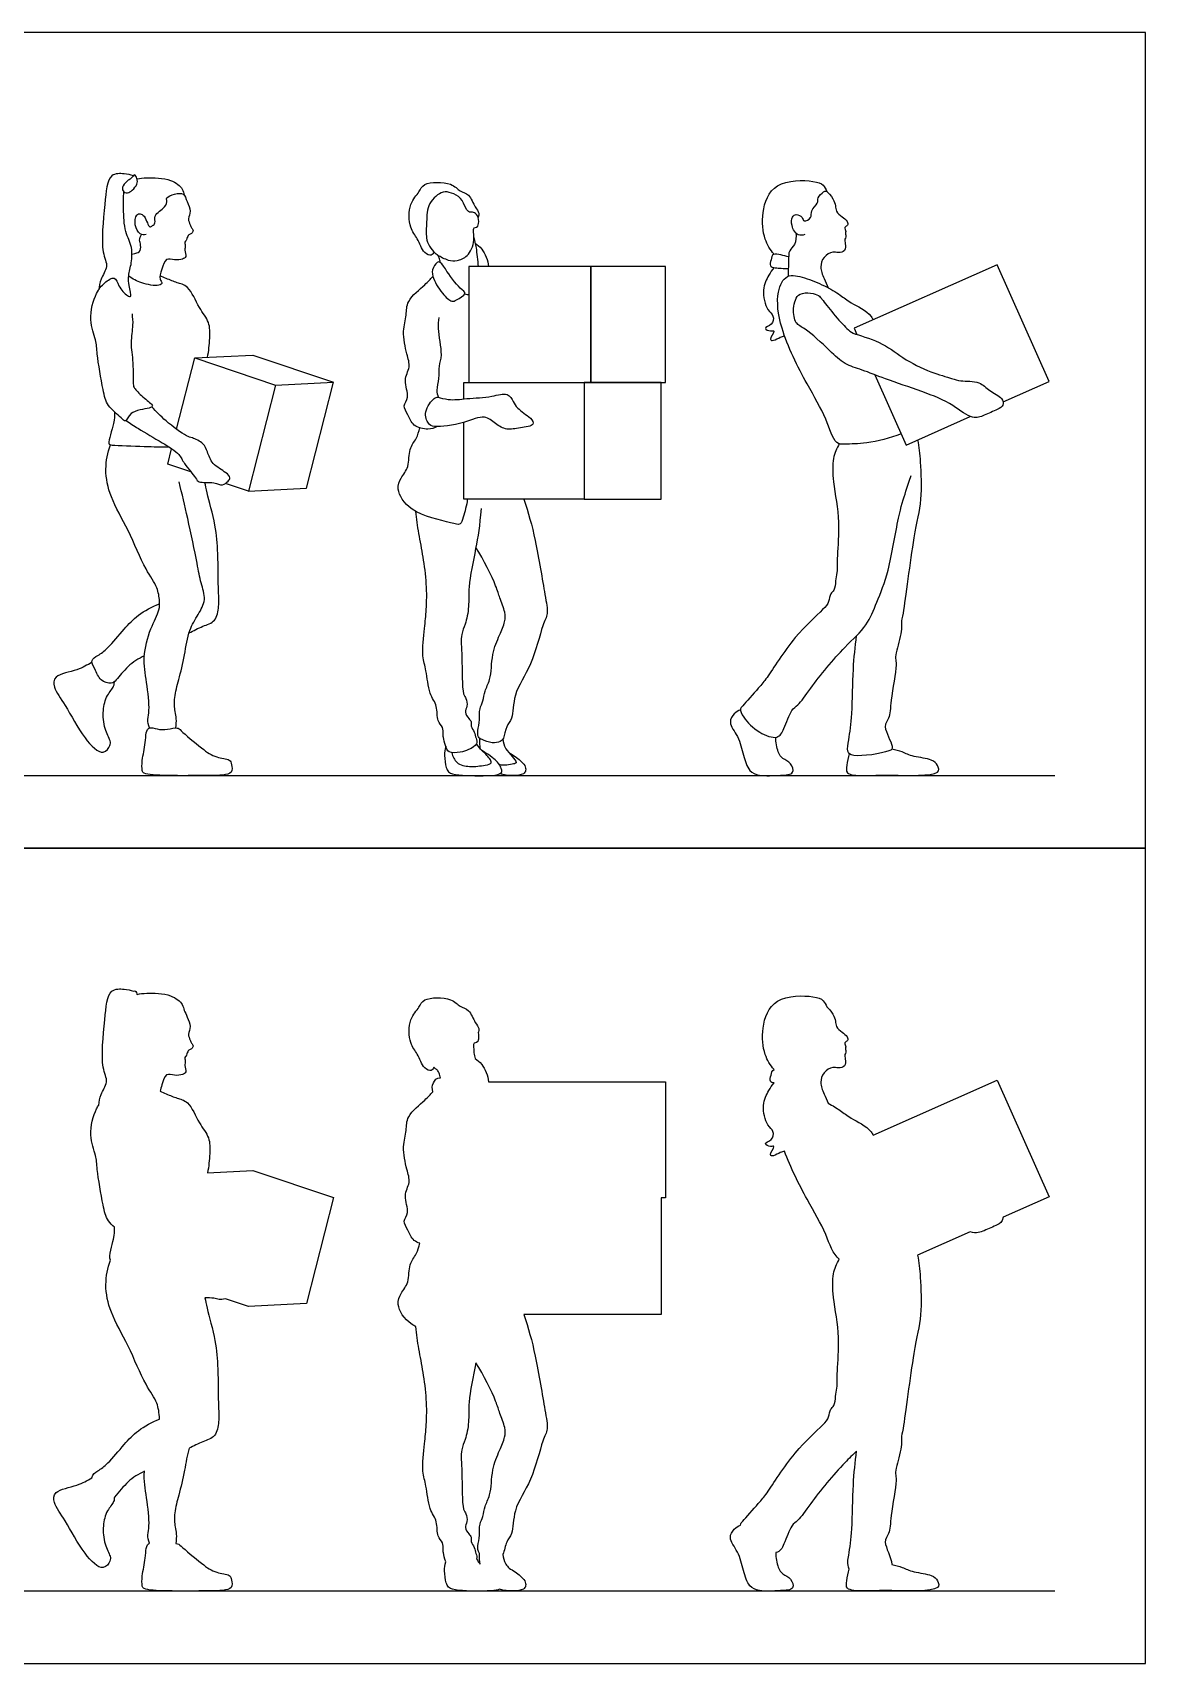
# Model space of a CAD drawing. Header units: millimetres. Extents: x 10.5 to 30.4, y -4.5 to 5.4.
# Drawn here: x 13.499 to 16.617, y 0.799 to 5.371 of the extents above; entities that cross this region are included whole.
import ezdxf

# ---------------------------------------------------------------- set-up
doc = ezdxf.new("R2010")
doc.units = ezdxf.units.MM
for name, color, linetype, true_color in [('AG-DIAGRAM', 7, 'Continuous', 0xfecc66), ('AG-OUTLINE', 7, 'Continuous', 0x8000ff), ('AG-PEOPLE', 7, 'Continuous', 0x66ccff), ('X-VPRT', 6, 'Continuous', 0xff00ff)]:
    doc.layers.add(name, color=color, linetype=linetype, true_color=true_color)

msp = doc.modelspace()

# ---------------------------------------------------------------- linework, layer by layer
at = {"layer": 'AG-DIAGRAM'}
for p, q in [((10.7748, 3.2884), (16.3628, 3.2884)), ((10.7748, 1.0024), (16.3628, 1.0024))]:
    msp.add_line(p, q, dxfattribs=at)
at = {"layer": 'AG-OUTLINE'}
for points in [[(14.7769, 2.4292), (15.0636, 2.4292)], [(15.0636, 2.4292), (15.2721, 2.4292), (15.2721, 2.1042), (15.2601, 2.1042)], [(15.8545, 2.2802), (16.202, 2.4346), (16.3474, 2.1073), (16.2184, 2.0499)], [(13.989, 2.1748), (14.1163, 2.1812)], [(14.1163, 2.1812), (14.3427, 2.1053)], [(14.3427, 2.1053), (14.267, 1.808)], [(15.2601, 2.1042), (15.2601, 1.7774), (15.0447, 1.7774)], [(16.126, 2.0089), (15.9788, 1.9435)], [(14.1042, 1.7999), (14.0399, 1.8214)], [(14.267, 1.808), (14.1042, 1.7999)], [(15.0447, 1.7774), (14.8758, 1.7774)]]:
    msp.add_lwpolyline(points, dxfattribs=at)
for points, knots in [([(13.6844, 2.3644), (13.6857, 2.3745), (13.6876, 2.3948), (13.7144, 2.4305), (13.6879, 2.4726), (13.7015, 2.6), (13.7092, 2.6925), (13.7566, 2.6897), (13.7735, 2.6871), (13.7818, 2.6841)], [-2.857498, -2.857498, -2.857498, -2.857498, -2.541124, -2.187872, -1.812825, -1.152599, -0.632851, -0.295319, 0, 0, 0, 0]), ([(13.7818, 2.6841), (13.7878, 2.6862), (13.7903, 2.6807), (13.7917, 2.6754), (13.7919, 2.6749)], [1.0000302, 1.0000302, 1.0000302, 1.0000302, 1.2664129, 1.2974768, 1.2974768, 1.2974768, 1.2974768]), ([(13.7919, 2.6749), (13.801, 2.6766), (13.8189, 2.6796), (13.8874, 2.6775), (13.9205, 2.6486), (13.9227, 2.6356), (13.9235, 2.6299)], [0, 0, 0, 0, 0.301722, 0.770358, 1.135369, 1.373079, 1.373079, 1.373079, 1.373079]), ([(14.6233, 2.471), (14.6219, 2.4673), (14.6173, 2.4576), (14.5925, 2.4669), (14.5791, 2.5101), (14.553, 2.5362), (14.552, 2.6068), (14.5837, 2.637), (14.5922, 2.6671), (14.6743, 2.6674), (14.6947, 2.6389), (14.7242, 2.6336), (14.7372, 2.5957), (14.7517, 2.5808), (14.7488, 2.5711), (14.7474, 2.5673)], [0, 0, 0, 0, 0.195105, 0.447828, 0.823282, 1.172568, 1.629675, 1.997234, 2.288941, 2.770865, 3.100996, 3.391071, 3.741503, 3.994665, 4.194039, 4.194039, 4.194039, 4.194039]), ([(15.5764, 2.4639), (15.566, 2.4766), (15.5469, 2.5059), (15.5395, 2.5813), (15.5723, 2.6727), (15.6847, 2.6719), (15.7147, 2.6603), (15.7222, 2.6462), (15.7243, 2.6399)], [0, 0, 0, 0, 0.401951, 0.895143, 1.424033, 1.996578, 2.313714, 2.570881, 2.570881, 2.570881, 2.570881]), ([(13.9235, 2.6299), (13.9273, 2.6256), (13.9318, 2.6091), (13.9454, 2.5851), (13.9328, 2.5639), (13.9407, 2.5469), (13.9438, 2.5379), (13.9508, 2.5305), (13.9453, 2.5205), (13.9361, 2.52), (13.9315, 2.5078), (13.9299, 2.5019), (13.9245, 2.4985), (13.9283, 2.4876), (13.924, 2.4754), (13.9318, 2.4565), (13.9185, 2.449), (13.8974, 2.4462), (13.8707, 2.4555), (13.8634, 2.4259), (13.8572, 2.4088), (13.8562, 2.4034)], [3.647692, 3.647692, 3.647692, 3.647692, 3.879557, 4.183799, 4.451338, 4.688046, 4.866857, 5.037091, 5.208868, 5.374283, 5.571767, 5.714684, 5.842114, 6.021223, 6.231166, 6.470409, 6.666387, 6.935812, 7.206038, 7.521649, 7.703468, 7.703468, 7.703468, 7.703468]), ([(15.7243, 2.6399), (15.7295, 2.6365), (15.7433, 2.6183), (15.7494, 2.6005), (15.7489, 2.5832), (15.767, 2.569), (15.782, 2.5579), (15.7857, 2.5437), (15.7711, 2.5409), (15.7791, 2.5275), (15.7749, 2.5231), (15.7799, 2.5121), (15.773, 2.5062), (15.7769, 2.4932), (15.7779, 2.4719), (15.7559, 2.4674), (15.7408, 2.4722), (15.7131, 2.4577), (15.7055, 2.4287), (15.7102, 2.4121), (15.7167, 2.3952), (15.7241, 2.3782), (15.7282, 2.3697)], [2.970141, 2.970141, 2.970141, 2.970141, 3.251104, 3.512384, 3.73671, 4.004181, 4.257657, 4.444956, 4.624058, 4.817172, 4.948836, 5.13124, 5.286194, 5.491791, 5.738328, 5.981982, 6.210995, 6.514456, 6.818314, 7.051795, 7.293946, 7.598261, 7.598261, 7.598261, 7.598261]), ([(14.7474, 2.5673), (14.749, 2.5617), (14.7495, 2.5491), (14.7468, 2.5407), (14.7363, 2.5378)], [5.1886321, 5.1886321, 5.1886321, 5.1886321, 5.4802107, 5.7471495, 5.7471495, 5.7471495, 5.7471495]), ([(14.6339, 2.4621), (14.6306, 2.4641), (14.6281, 2.466), (14.6243, 2.4699), (14.6233, 2.471)], [1.6687827, 1.6687827, 1.6687827, 1.6687827, 1.8401592, 1.8953121, 1.8953121, 1.8953121, 1.8953121]), ([(14.7391, 2.4949), (14.7461, 2.4903), (14.7603, 2.4804), (14.7753, 2.4467), (14.7769, 2.4292)], [0, 0, 0, 0, 0.2855216, 0.6989411, 0.6989411, 0.6989411, 0.6989411]), ([(14.6206, 2.4019), (14.6179, 2.4113), (14.6191, 2.4253), (14.6314, 2.4418), (14.6417, 2.4407)], [1.2715639, 1.2715639, 1.2715639, 1.2715639, 1.5961112, 1.9005814, 1.9005814, 1.9005814, 1.9005814]), ([(14.6417, 2.4407), (14.6409, 2.4451), (14.6383, 2.4539), (14.6354, 2.4594), (14.6339, 2.4621)], [0, 0, 0, 0, 0.2104044, 0.3840961, 0.3840961, 0.3840961, 0.3840961]), ([(15.6059, 2.2354), (15.6019, 2.2341), (15.5938, 2.232), (15.5767, 2.2211), (15.5597, 2.2229), (15.5829, 2.2528), (15.5661, 2.2462), (15.543, 2.2573), (15.5738, 2.2647), (15.5769, 2.293), (15.5553, 2.3072), (15.5403, 2.3646), (15.5609, 2.4049), (15.5708, 2.4198), (15.5764, 2.4265)], [-3.238565, -3.238565, -3.238565, -3.238565, -3.035131, -2.772371, -2.600978, -2.317664, -2.1396, -1.908997, -1.652129, -1.378146, -1.099113, -0.672409, -0.291822, 0, 0, 0, 0]), ([(15.5764, 2.4265), (15.572, 2.4272), (15.5624, 2.4303), (15.5685, 2.4484), (15.5708, 2.461), (15.5764, 2.4639)], [-1.1758163, -1.1758163, -1.1758163, -1.1758163, -0.9949941, -0.749503, -0.5074949, -0.5074949, -0.5074949, -0.5074949]), ([(13.8562, 2.4034), (13.867, 2.3985), (13.8893, 2.3896), (13.9043, 2.3836), (13.9397, 2.3751), (13.9639, 2.3124), (13.9969, 2.275), (13.996, 2.2276), (13.9931, 2.1923), (13.989, 2.1748)], [-2.561442, -2.561442, -2.561442, -2.561442, -2.219912, -1.986749, -1.665748, -1.204224, -0.801703, -0.420366, 0, 0, 0, 0]), ([(14.5839, 1.977), (14.5782, 1.979), (14.5614, 1.9874), (14.5523, 2.0135), (14.5343, 2.0395), (14.5578, 2.0628), (14.5355, 2.1109), (14.5597, 2.1476), (14.5465, 2.1847), (14.5341, 2.2481), (14.5481, 2.2927), (14.5449, 2.335), (14.6, 2.3782), (14.613, 2.3941), (14.6206, 2.4019)], [0.503001, 0.503001, 0.503001, 0.503001, 0.658648, 0.990455, 1.287143, 1.576483, 1.967807, 2.323989, 2.672729, 3.128641, 3.515722, 3.872525, 4.331326, 4.656401, 4.656401, 4.656401, 4.656401]), ([(13.7286, 2.022), (13.7225, 2.0278), (13.7046, 2.0463), (13.6966, 2.0836), (13.6782, 2.1846), (13.6789, 2.223), (13.6536, 2.2799), (13.6709, 2.3413), (13.6824, 2.3614), (13.6844, 2.3644)], [3.794993, 3.794993, 3.794993, 3.794993, 3.98844, 4.383182, 4.956476, 5.318673, 5.756826, 6.25484, 6.355184, 6.355184, 6.355184, 6.355184]), ([(15.7282, 2.3697), (15.7407, 2.363), (15.7653, 2.348), (15.7896, 2.327), (15.8379, 2.3054), (15.8528, 2.2832), (15.8545, 2.2802)], [5.052149, 5.052149, 5.052149, 5.052149, 5.372597, 5.725019, 6.166249, 6.2354, 6.2354, 6.2354, 6.2354]), ([(15.7594, 1.9323), (15.741, 1.9462), (15.7221, 2.0112), (15.6702, 2.0941), (15.6221, 2.1901), (15.6059, 2.2354)], [1.196878, 1.196878, 1.196878, 1.196878, 1.710947, 2.353084, 3.036949, 3.036949, 3.036949, 3.036949]), ([(13.7177, 1.9295), (13.7113, 1.9429), (13.7304, 1.9922), (13.7285, 2.011), (13.7286, 2.022)], [-0.8891821, -0.8891821, -0.8891821, -0.8891821, -0.3849364, 0, 0, 0, 0]), ([(16.2184, 2.0499), (16.2157, 2.0359), (16.2007, 2.0279), (16.1655, 2.0118), (16.1442, 2.004), (16.126, 2.0089)], [-6.382449, -6.382449, -6.382449, -6.382449, -6.07296, -5.640606, -5.244904, -5.244904, -5.244904, -5.244904]), ([(14.5725, 1.7433), (14.5691, 1.7452), (14.5406, 1.7625), (14.5169, 1.8034), (14.53, 1.8374), (14.556, 1.8673), (14.5516, 1.9185), (14.5762, 1.9459), (14.5814, 1.9669), (14.5839, 1.977)], [1.516051, 1.516051, 1.516051, 1.516051, 1.576529, 2.048473, 2.369496, 2.72053, 3.115363, 3.452526, 3.771258, 3.771258, 3.771258, 3.771258]), ([(13.8552, 1.4839), (13.8538, 1.5029), (13.85, 1.5325), (13.8123, 1.582), (13.7692, 1.6914), (13.7158, 1.7796), (13.6997, 1.8603), (13.7096, 1.9077), (13.7177, 1.9295)], [2.707743, 2.707743, 2.707743, 2.707743, 3.067258, 3.529154, 4.17266, 4.78, 5.304389, 5.797864, 5.797864, 5.797864, 5.797864]), ([(15.4825, 1.187), (15.4828, 1.1925), (15.49, 1.1978), (15.5353, 1.2515), (15.5593, 1.2769), (15.6278, 1.3908), (15.7109, 1.4638), (15.7313, 1.4878), (15.733, 1.5131), (15.7467, 1.5204), (15.7486, 1.5494), (15.754, 1.5719), (15.7525, 1.6226), (15.7626, 1.7138), (15.7415, 1.8227), (15.7388, 1.8907), (15.7521, 1.9196), (15.7594, 1.9323)], [-6.142764, -6.142764, -6.142764, -6.142764, -5.953633, -5.486695, -5.117651, -4.39994, -3.785327, -3.477494, -3.208398, -2.997186, -2.701088, -2.420625, -2.023149, -1.464107, -0.850407, -0.381937, 0, 0, 0, 0]), ([(15.9788, 1.9435), (15.9821, 1.9229), (15.9873, 1.882), (15.9911, 1.7688), (15.9659, 1.6782), (15.9406, 1.4609), (15.932, 1.4328), (15.9358, 1.4124), (15.9205, 1.3542), (15.9153, 1.3305), (15.9226, 1.3108), (15.9011, 1.2125), (15.9029, 1.1634), (15.8782, 1.1409), (15.9048, 1.0977), (15.9063, 1.0766)], [0, 0, 0, 0, 0.46237, 1.059918, 1.67275, 2.525015, 2.826508, 3.080447, 3.534695, 3.817365, 4.071846, 4.655974, 5.078025, 5.378826, 5.821999, 5.821999, 5.821999, 5.821999]), ([(13.9817, 1.8243), (13.9839, 1.8145), (13.9878, 1.7947), (14.0138, 1.6995), (14.019, 1.6287), (14.0194, 1.5186), (14.0223, 1.4796), (14.0142, 1.4323), (13.9746, 1.4223), (13.9506, 1.4082), (13.9376, 1.4023)], [-3.426992, -3.426992, -3.426992, -3.426992, -3.112382, -2.559729, -2.04597, -1.457399, -1.086418, -0.721538, -0.374327, 0, 0, 0, 0]), ([(14.0399, 1.8214), (14.0244, 1.8166), (14.0125, 1.8242), (13.99, 1.8241), (13.9817, 1.8243)], [-3.0241596, -3.0241596, -3.0241596, -3.0241596, -2.6671376, -2.4062157, -2.4062157, -2.4062157, -2.4062157]), ([(14.6566, 1.0844), (14.6536, 1.0945), (14.6495, 1.1089), (14.6491, 1.1185), (14.6501, 1.1391), (14.6302, 1.1552), (14.6353, 1.1991), (14.608, 1.2312), (14.6034, 1.2985), (14.5887, 1.3366), (14.5972, 1.4168), (14.6034, 1.4673), (14.604, 1.5408), (14.5943, 1.6147), (14.5809, 1.6803), (14.5751, 1.7224), (14.5725, 1.7433)], [6.544539, 6.544539, 6.544539, 6.544539, 6.820769, 7.001107, 7.245116, 7.520146, 7.879629, 8.248518, 8.705446, 9.081419, 9.582325, 10.001792, 10.48585, 10.984851, 11.452983, 11.90808, 11.90808, 11.90808, 11.90808]), ([(14.8758, 1.7774), (14.8879, 1.739), (14.9098, 1.666), (14.9328, 1.514), (14.9452, 1.4564), (14.9254, 1.4217), (14.9005, 1.3094), (14.8438, 1.2351), (14.847, 1.162), (14.8247, 1.1425), (14.8215, 1.1152), (14.817, 1.1048)], [0, 0, 0, 0, 0.6318, 1.343427, 1.765399, 2.112061, 2.722147, 3.290245, 3.752556, 4.055219, 4.387679, 4.387679, 4.387679, 4.387679]), ([(14.7411, 1.6419), (14.7336, 1.6028), (14.7187, 1.5326), (14.723, 1.4784), (14.713, 1.4263), (14.6971, 1.3973), (14.7039, 1.3365), (14.7013, 1.2307), (14.7146, 1.2205), (14.7187, 1.1958), (14.7077, 1.1805), (14.7211, 1.162), (14.7298, 1.1537), (14.726, 1.1399), (14.7382, 1.1244), (14.7406, 1.1076), (14.7449, 1.0971), (14.7433, 1.0925)], [0.541984, 0.541984, 0.541984, 0.541984, 1.138119, 1.565794, 1.969316, 2.285101, 2.74361, 3.322242, 3.543325, 3.811276, 4.047836, 4.305308, 4.498378, 4.697633, 4.945003, 5.186168, 5.398176, 5.398176, 5.398176, 5.398176]), ([(14.7509, 1.1076), (14.7461, 1.115), (14.7464, 1.1298), (14.7526, 1.1583), (14.75, 1.1897), (14.7626, 1.2108), (14.7646, 1.2414), (14.7848, 1.2712), (14.7843, 1.3434), (14.807, 1.3945), (14.8232, 1.4332), (14.8245, 1.4604), (14.807, 1.5024), (14.7982, 1.5351), (14.7631, 1.6081), (14.7411, 1.6419)], [5.269575, 5.269575, 5.269575, 5.269575, 5.512399, 5.831668, 6.152429, 6.43373, 6.743366, 7.085068, 7.570471, 8.011365, 8.376627, 8.675767, 9.050837, 9.39914, 10.035981, 10.035981, 10.035981, 10.035981]), ([(13.6656, 1.3198), (13.6674, 1.3306), (13.6847, 1.3396), (13.7117, 1.3601), (13.7564, 1.4142), (13.793, 1.4536), (13.834, 1.4762), (13.8552, 1.4839)], [1.929771, 1.929771, 1.929771, 1.929771, 2.206109, 2.559524, 3.052449, 3.496006, 3.984148, 3.984148, 3.984148, 3.984148]), ([(13.9376, 1.4023), (13.932, 1.3837), (13.9252, 1.3375), (13.9097, 1.2721), (13.8954, 1.2234), (13.8972, 1.1822), (13.9031, 1.1623), (13.9018, 1.1443), (13.9003, 1.1358)], [-2.230747, -2.230747, -2.230747, -2.230747, -1.80382, -1.321022, -0.910096, -0.552415, -0.291815, 0, 0, 0, 0]), ([(15.8077, 1.3942), (15.7977, 1.3843), (15.7564, 1.3453), (15.6818, 1.2544), (15.6464, 1.1994), (15.6232, 1.1874), (15.6057, 1.1336), (15.5937, 1.1128), (15.5819, 1.1097)], [-9.725405, -9.725405, -9.725405, -9.725405, -9.453406, -8.704803, -8.249743, -7.970852, -7.541481, -7.21929, -7.21929, -7.21929, -7.21929]), ([(15.7874, 1.0636), (15.7811, 1.0789), (15.7872, 1.1066), (15.7964, 1.1784), (15.7967, 1.3012), (15.8039, 1.3628), (15.8077, 1.3942)], [6.619409, 6.619409, 6.619409, 6.619409, 6.962786, 7.485101, 8.160327, 8.752478, 8.752478, 8.752478, 8.752478]), ([(13.8125, 1.3379), (13.7961, 1.3299), (13.766, 1.3118), (13.742, 1.2803), (13.7283, 1.2655)], [0, 0, 0, 0, 0.4716354, 0.9207147, 0.9207147, 0.9207147, 0.9207147]), ([(13.827, 1.1363), (13.8242, 1.1438), (13.8199, 1.1611), (13.8289, 1.1862), (13.8185, 1.2667), (13.8109, 1.311), (13.8125, 1.3379)], [0, 0, 0, 0, 0.284431, 0.577995, 1.09075, 1.582682, 1.582682, 1.582682, 1.582682]), ([(13.7283, 1.2655), (13.7281, 1.2613), (13.7286, 1.2515), (13.7052, 1.2266), (13.6953, 1.1845), (13.6986, 1.135), (13.7178, 1.1005), (13.718, 1.0863), (13.695, 1.0539), (13.6379, 1.1102), (13.5942, 1.1973), (13.5571, 1.2463), (13.5583, 1.2857), (13.6275, 1.2961), (13.6519, 1.3122), (13.6656, 1.3198)], [-4.80298, -4.80298, -4.80298, -4.80298, -4.598744, -4.277329, -3.899514, -3.491726, -3.14307, -2.93231, -2.638678, -2.178628, -1.587904, -1.145405, -0.842851, -0.392779, 0, 0, 0, 0]), ([(15.5819, 1.1097), (15.5804, 1.096), (15.5865, 1.0682), (15.5996, 1.0486), (15.6252, 1.039), (15.6356, 1.0047), (15.5913, 1.0033), (15.5359, 0.9998), (15.505, 1.0137), (15.4892, 1.0608), (15.4788, 1.1113), (15.446, 1.1503), (15.4645, 1.1765), (15.476, 1.1844), (15.4825, 1.187)], [-4.056709, -4.056709, -4.056709, -4.056709, -3.687621, -3.415779, -3.121774, -2.841057, -2.50215, -2.063986, -1.750301, -1.360667, -0.937062, -0.552691, -0.26199, 0, 0, 0, 0]), ([(13.9003, 1.1358), (13.9087, 1.135), (13.9153, 1.1266), (13.9747, 1.0776), (14.01, 1.0517), (14.0526, 1.05), (14.0567, 1.0332), (14.063, 1.0028), (13.9857, 1.0025), (13.8836, 1.0013), (13.8115, 1.0048), (13.8053, 1.0165), (13.8054, 1.0484), (13.8179, 1.0968), (13.8164, 1.1337), (13.827, 1.1363)], [-4.927672, -4.927672, -4.927672, -4.927672, -4.715273, -4.21345, -3.807168, -3.459835, -3.237695, -2.974005, -2.515861, -1.886857, -1.422106, -1.247101, -0.932591, -0.49655, 0, 0, 0, 0]), ([(14.7532, 1.0774), (14.7523, 1.0826), (14.751, 1.0931), (14.7508, 1.1028), (14.7509, 1.1076)], [-0.4438608, -0.4438608, -0.4438608, -0.4438608, -0.2175511, 0, 0, 0, 0]), ([(14.817, 1.1048), (14.8186, 1.0954), (14.8187, 1.085), (14.8307, 1.0699), (14.834, 1.066)], [0, 0, 0, 0, 0.3052555, 0.4112857, 0.4112857, 0.4112857, 0.4112857]), ([(14.8077, 1.0071), (14.8026, 1.0048), (14.7745, 1.0008), (14.6947, 1.0019), (14.6652, 1.0087), (14.6562, 1.0282), (14.6518, 1.0582), (14.6547, 1.0752), (14.6566, 1.0844)], [-1.965785, -1.965785, -1.965785, -1.965785, -1.730627, -1.174001, -0.843217, -0.65924, -0.302022, 0, 0, 0, 0]), ([(14.834, 1.066), (14.8454, 1.0605), (14.8651, 1.0454), (14.8792, 1.0319), (14.8821, 1.0164), (14.8749, 1.0047), (14.8425, 1.0011), (14.8195, 1.0037), (14.8077, 1.0071)], [0, 0, 0, 0, 0.350726, 0.600922, 0.81287, 1.0035, 1.317587, 1.663487, 1.663487, 1.663487, 1.663487]), ([(15.9063, 1.0766), (15.9167, 1.074), (15.9398, 1.0682), (15.9617, 1.0548), (16.0204, 1.0489), (16.0351, 1.0318), (16.047, 0.9991), (15.8977, 1.005), (15.8342, 1.0016), (15.7755, 1.0036), (15.7812, 1.0324), (15.7833, 1.0532), (15.7874, 1.0636)], [-3.739718, -3.739718, -3.739718, -3.739718, -3.443463, -3.056483, -2.683406, -2.40533, -2.13778, -1.489342, -0.973902, -0.59281, -0.330193, 0, 0, 0, 0])]:
    msp.add_open_spline(points, degree=3, knots=knots, dxfattribs=at)
for points in [[(14.7363, 2.5378), (14.7332, 2.5348), (14.7353, 2.5232), (14.7355, 2.5109)], [(14.7355, 2.5109), (14.7368, 2.5054), (14.738, 2.5003), (14.7391, 2.4949)], [(14.7433, 1.0925), (14.7459, 1.0866), (14.7493, 1.0818), (14.7532, 1.0774)]]:
    msp.add_open_spline(points, degree=3, dxfattribs=at)
at = {"layer": 'AG-PEOPLE'}
for points in [[(14.7213, 4.3902), (15.0636, 4.3902), (15.0636, 4.7152), (14.7213, 4.7152)], [(15.0636, 4.7152), (15.0636, 4.3902), (15.2721, 4.3902), (15.2721, 4.7152)], [(15.0447, 4.3902), (15.0447, 4.0634), (15.2601, 4.0634), (15.2601, 4.3902)]]:
    msp.add_lwpolyline(points, close=True, dxfattribs=at)
for points in [[(16.2184, 4.3359), (16.3474, 4.3933), (16.202, 4.7206), (15.8008, 4.5423), (15.8084, 4.5251)], [(13.9027, 4.2593), (13.9535, 4.459), (14.1799, 4.3832), (14.1042, 4.0859), (14.0399, 4.1074)], [(13.9535, 4.459), (14.1163, 4.4672)], [(14.1163, 4.4672), (14.3427, 4.3913)], [(14.1799, 4.3832), (14.3427, 4.3913)], [(14.267, 4.094), (14.3427, 4.3913)], [(14.707, 4.3442), (14.707, 4.3902), (15.0447, 4.3902), (15.0447, 4.0634), (14.707, 4.0634), (14.707, 4.2785)], [(15.8586, 4.412), (15.9462, 4.215), (16.126, 4.2949)], [(13.9425, 4.1401), (13.8778, 4.1617), (13.8888, 4.2048)], [(14.1042, 4.0859), (14.267, 4.094)]]:
    msp.add_lwpolyline(points, dxfattribs=at)
for points, knots in [([(13.7818, 4.9701), (13.7735, 4.9731), (13.7566, 4.9757), (13.7092, 4.9785), (13.7015, 4.886), (13.6879, 4.7586), (13.7144, 4.7165), (13.6876, 4.6808), (13.6857, 4.6605), (13.6844, 4.6504)], [0, 0, 0, 0, 0.295319, 0.632851, 1.152599, 1.812825, 2.187872, 2.541124, 2.857498, 2.857498, 2.857498, 2.857498]), ([(13.7648, 4.922), (13.7602, 4.9217), (13.7498, 4.926), (13.7507, 4.9433), (13.7672, 4.958), (13.7767, 4.9621), (13.7855, 4.9771), (13.7928, 4.9614), (13.7939, 4.9452), (13.7791, 4.9297), (13.7698, 4.9224), (13.7648, 4.922)], [0, 0, 0, 0, 0.208974, 0.426656, 0.689332, 0.884025, 1.080901, 1.274859, 1.506977, 1.766712, 1.995678, 1.995678, 1.995678, 1.995678]), ([(13.7919, 4.9609), (13.801, 4.9626), (13.8189, 4.9656), (13.8874, 4.9635), (13.9205, 4.9346), (13.9227, 4.9216), (13.9235, 4.9159)], [0, 0, 0, 0, 0.301722, 0.770358, 1.135369, 1.373079, 1.373079, 1.373079, 1.373079]), ([(14.6233, 4.757), (14.6219, 4.7533), (14.6173, 4.7436), (14.5925, 4.7529), (14.5791, 4.7961), (14.553, 4.8222), (14.552, 4.8928), (14.5837, 4.923), (14.5922, 4.9531), (14.6743, 4.9534), (14.6947, 4.9249), (14.7242, 4.9196), (14.7372, 4.8817), (14.7517, 4.8668), (14.7488, 4.8571), (14.7474, 4.8533)], [0, 0, 0, 0, 0.195105, 0.447828, 0.823282, 1.172568, 1.629675, 1.997234, 2.288941, 2.770865, 3.100996, 3.391071, 3.741503, 3.994665, 4.194039, 4.194039, 4.194039, 4.194039]), ([(15.5764, 4.7499), (15.566, 4.7626), (15.5469, 4.7919), (15.5395, 4.8673), (15.5723, 4.9587), (15.6847, 4.9579), (15.7147, 4.9463), (15.7222, 4.9322), (15.7243, 4.9259)], [0, 0, 0, 0, 0.401951, 0.895143, 1.424033, 1.996578, 2.313714, 2.570881, 2.570881, 2.570881, 2.570881]), ([(13.7778, 4.5828), (13.779, 4.5722), (13.7816, 4.5506), (13.7717, 4.4998), (13.7826, 4.4492), (13.7794, 4.3818), (13.7861, 4.3721), (13.8101, 4.346), (13.841, 4.3255), (13.8241, 4.316), (13.7705, 4.3123), (13.7616, 4.2759), (13.7457, 4.2936), (13.706, 4.3256), (13.6966, 4.3696), (13.6782, 4.4706), (13.6789, 4.509), (13.6536, 4.5659), (13.675, 4.6419), (13.6993, 4.6695), (13.7215, 4.6851), (13.734, 4.6804), (13.7381, 4.661), (13.762, 4.6332), (13.7795, 4.6282), (13.7656, 4.6648), (13.7695, 4.7031), (13.7761, 4.7206), (13.781, 4.7722), (13.7559, 4.8113), (13.7537, 4.8781), (13.7538, 4.9092), (13.7549, 4.925)], [0, 0, 0, 0, 0.323924, 0.724695, 1.157755, 1.6125, 1.802493, 2.149105, 2.467165, 2.658317, 3.074634, 3.364156, 3.585714, 3.98844, 4.383182, 4.956476, 5.318673, 5.756826, 6.25484, 6.601952, 6.956899, 6.956899, 7.272179, 7.617431, 7.791339, 8.110026, 8.472012, 8.723182, 9.117109, 9.511332, 9.970708, 10.366487, 10.366487, 10.366487, 10.366487]), ([(13.8172, 4.8048), (13.8118, 4.8043), (13.7986, 4.8041), (13.7833, 4.8309), (13.7879, 4.8612), (13.8015, 4.8647), (13.8132, 4.857), (13.8203, 4.8388), (13.8268, 4.8243), (13.8356, 4.8302), (13.8455, 4.837), (13.8355, 4.8606), (13.8725, 4.8801), (13.876, 4.9002), (13.8727, 4.9103), (13.8976, 4.9195), (13.9244, 4.923), (13.931, 4.8965), (13.9454, 4.8711), (13.9328, 4.8499), (13.9407, 4.8329), (13.9438, 4.8239), (13.9508, 4.8165), (13.9453, 4.8065), (13.9361, 4.806), (13.9315, 4.7938), (13.9299, 4.7879), (13.9245, 4.7845), (13.9283, 4.7736), (13.924, 4.7614), (13.9318, 4.7425), (13.9185, 4.735), (13.8974, 4.7322), (13.8707, 4.7415), (13.8622, 4.7072), (13.8516, 4.6801), (13.865, 4.6703), (13.8516, 4.6583), (13.8021, 4.6684), (13.7797, 4.6803), (13.7685, 4.688)], [0, 0, 0, 0, 0.231529, 0.53684, 0.838798, 1.025033, 1.227439, 1.487665, 1.693224, 1.854088, 2.037277, 2.288664, 2.638202, 2.884796, 3.043384, 3.322774, 3.60252, 3.879557, 4.183799, 4.451338, 4.688046, 4.866857, 5.037091, 5.208868, 5.374283, 5.571767, 5.714684, 5.842114, 6.021223, 6.231166, 6.470409, 6.666387, 6.935812, 7.206038, 7.521649, 7.826077, 8.015895, 8.206475, 8.604932, 8.971557, 8.971557, 8.971557, 8.971557]), ([(14.7363, 4.8238), (14.7326, 4.8202), (14.7406, 4.786), (14.7205, 4.7431), (14.6888, 4.7306), (14.664, 4.7309), (14.6345, 4.7474), (14.626, 4.7533), (14.6094, 4.773), (14.6003, 4.7959), (14.6039, 4.8417), (14.6033, 4.8938), (14.6479, 4.929), (14.6724, 4.9222), (14.7014, 4.9095), (14.7108, 4.88), (14.7221, 4.8658), (14.7347, 4.869), (14.7482, 4.859), (14.75, 4.8364), (14.7468, 4.8267), (14.7363, 4.8238)], [0, 0, 0, 0, 0.342607, 0.746751, 1.073039, 1.366257, 1.69719, 1.892791, 2.178554, 2.468707, 2.862079, 3.285724, 3.69518, 3.980017, 4.299044, 4.622512, 4.855237, 5.049051, 5.273086, 5.551139, 5.747149, 5.747149, 5.747149, 5.747149]), ([(15.6632, 4.8049), (15.657, 4.8031), (15.641, 4.7996), (15.6239, 4.8296), (15.6258, 4.8543), (15.6384, 4.8646), (15.6573, 4.8547), (15.6583, 4.8385), (15.6849, 4.8513), (15.6767, 4.8731), (15.7019, 4.8924), (15.6965, 4.9081), (15.7146, 4.9253), (15.7241, 4.9296), (15.7431, 4.9049), (15.7494, 4.8865), (15.7489, 4.8692), (15.767, 4.855), (15.782, 4.8439), (15.7857, 4.8297), (15.7711, 4.8269), (15.7791, 4.8135), (15.7749, 4.8091), (15.7799, 4.7981), (15.773, 4.7922), (15.7769, 4.7792), (15.7779, 4.7579), (15.7559, 4.7534), (15.7408, 4.7582), (15.7131, 4.7437), (15.7055, 4.7147), (15.7102, 4.6981), (15.7167, 4.6812), (15.7241, 4.6642), (15.7282, 4.6557)], [0, 0, 0, 0, 0.253188, 0.569366, 0.848954, 1.053913, 1.298527, 1.490472, 1.745057, 1.998325, 2.294807, 2.511018, 2.78361, 2.947644, 3.251104, 3.512384, 3.73671, 4.004181, 4.257657, 4.444956, 4.624058, 4.817172, 4.948836, 5.13124, 5.286194, 5.491791, 5.738328, 5.981982, 6.210995, 6.514456, 6.818314, 7.051795, 7.293946, 7.598261, 7.598261, 7.598261, 7.598261]), ([(13.7777, 4.7505), (13.7903, 4.7534), (13.8007, 4.7539), (13.8038, 4.7759), (13.7967, 4.7888), (13.8015, 4.8009), (13.8046, 4.8057)], [0, 0, 0, 0, 0.236271, 0.531076, 0.793562, 1.077204, 1.077204, 1.077204, 1.077204]), ([(15.6371, 4.8099), (15.639, 4.799), (15.6377, 4.7749), (15.6161, 4.7613), (15.6182, 4.7287), (15.6157, 4.7019), (15.6157, 4.6878)], [0, 0, 0, 0, 0.32892, 0.597756, 0.909444, 1.282064, 1.282064, 1.282064, 1.282064]), ([(14.7355, 4.7969), (14.7378, 4.7872), (14.7421, 4.7678), (14.7465, 4.7328), (14.7475, 4.7152)], [0, 0, 0, 0, 0.3110863, 0.7254038, 0.7254038, 0.7254038, 0.7254038]), ([(14.7391, 4.7809), (14.7461, 4.7763), (14.7603, 4.7664), (14.7753, 4.7327), (14.7769, 4.7152)], [0, 0, 0, 0, 0.2855216, 0.6989411, 0.6989411, 0.6989411, 0.6989411]), ([(14.7103, 4.6393), (14.7086, 4.6336), (14.6863, 4.6213), (14.6734, 4.615), (14.6446, 4.6399), (14.617, 4.6866), (14.6191, 4.7113), (14.638, 4.7367), (14.6569, 4.7057), (14.6926, 4.6548), (14.7116, 4.6441), (14.7103, 4.6393)], [0, 0, 0, 0, 0.3059, 0.516287, 0.849967, 1.271564, 1.553987, 1.818938, 2.116185, 2.587056, 2.842471, 2.842471, 2.842471, 2.842471]), ([(14.6417, 4.7267), (14.6409, 4.7311), (14.6383, 4.7399), (14.6354, 4.7454), (14.6339, 4.7481)], [0, 0, 0, 0, 0.2104044, 0.3840961, 0.3840961, 0.3840961, 0.3840961]), ([(15.5764, 4.7125), (15.5708, 4.7058), (15.5609, 4.6909), (15.5403, 4.6506), (15.5553, 4.5932), (15.5769, 4.579), (15.5738, 4.5507), (15.543, 4.5433), (15.5661, 4.5322), (15.5829, 4.5388), (15.5597, 4.5089), (15.5767, 4.5071), (15.5938, 4.518), (15.6019, 4.5201), (15.6059, 4.5214)], [0, 0, 0, 0, 0.291822, 0.672409, 1.099113, 1.378146, 1.652129, 1.908997, 2.1396, 2.317664, 2.600978, 2.772371, 3.035131, 3.238565, 3.238565, 3.238565, 3.238565]), ([(15.6173, 4.7422), (15.6103, 4.7448), (15.597, 4.7473), (15.5722, 4.754), (15.5685, 4.7344), (15.562, 4.7151), (15.5806, 4.7114), (15.5967, 4.7106), (15.6099, 4.7098), (15.6164, 4.7096)], [0, 0, 0, 0, 0.270784, 0.531498, 0.764814, 1.001488, 1.218498, 1.456942, 1.710427, 1.710427, 1.710427, 1.710427]), ([(13.989, 4.4608), (13.9931, 4.4783), (13.996, 4.5136), (13.9969, 4.561), (13.9639, 4.5984), (13.9397, 4.6611), (13.9043, 4.6696), (13.8893, 4.6756), (13.867, 4.6845), (13.8562, 4.6894)], [0, 0, 0, 0, 0.420366, 0.801703, 1.204224, 1.665748, 1.986749, 2.219912, 2.561442, 2.561442, 2.561442, 2.561442]), ([(14.6331, 4.267), (14.625, 4.2627), (14.6074, 4.256), (14.5637, 4.2666), (14.5523, 4.2995), (14.5343, 4.3255), (14.5578, 4.3488), (14.5355, 4.3969), (14.5597, 4.4336), (14.5465, 4.4707), (14.5341, 4.5341), (14.5481, 4.5787), (14.5449, 4.621), (14.6, 4.6642), (14.613, 4.6801), (14.6206, 4.6879)], [0, 0, 0, 0, 0.298925, 0.658648, 0.990455, 1.287143, 1.576483, 1.967807, 2.323989, 2.672729, 3.128641, 3.515722, 3.872525, 4.331326, 4.656401, 4.656401, 4.656401, 4.656401]), ([(15.9322, 4.2464), (15.9015, 4.2341), (15.8397, 4.2177), (15.7775, 4.2181), (15.7458, 4.2155), (15.7221, 4.2972), (15.6671, 4.3849), (15.5916, 4.5375), (15.5812, 4.6394), (15.6088, 4.6975), (15.6646, 4.6843), (15.7168, 4.6631), (15.7633, 4.6357), (15.7896, 4.613), (15.8379, 4.5914), (15.8528, 4.5692), (15.8545, 4.5662)], [0, 0, 0, 0, 0.570653, 1.017819, 1.297151, 1.783206, 2.39035, 3.138836, 3.717037, 4.121608, 4.518556, 4.961452, 5.372597, 5.725019, 6.166249, 6.2354, 6.2354, 6.2354, 6.2354]), ([(14.7103, 4.6393), (14.7122, 4.6383), (14.7164, 4.6369), (14.7197, 4.637), (14.7213, 4.6372)], [0, 0, 0, 0, 0.1456926, 0.2719666, 0.2719666, 0.2719666, 0.2719666]), ([(15.7108, 4.624), (15.7072, 4.6287), (15.7022, 4.6352), (15.6807, 4.6423), (15.6402, 4.6421), (15.6281, 4.5995), (15.6348, 4.5536), (15.6661, 4.5423), (15.7331, 4.4796), (15.7724, 4.4409), (15.8254, 4.4255), (15.8893, 4.3994), (15.9917, 4.3658), (16.076, 4.3319), (16.13, 4.2849), (16.1655, 4.2978), (16.2007, 4.3139), (16.2216, 4.325), (16.2163, 4.3494), (16.1782, 4.3659), (16.1538, 4.3953), (16.0986, 4.393), (16.074, 4.4024), (16.0126, 4.4189), (15.9349, 4.4579), (15.8775, 4.5066), (15.7973, 4.5263), (15.7803, 4.5409), (15.7423, 4.5822), (15.7178, 4.6148), (15.7108, 4.624)], [0, 0, 0, 0, 0.215967, 0.479343, 0.747073, 1.146614, 1.512366, 1.827935, 2.373504, 2.806319, 3.215799, 3.693403, 4.290372, 4.849129, 5.308229, 5.638906, 6.000213, 6.258845, 6.504119, 6.864862, 7.217284, 7.623059, 7.919864, 8.367145, 8.904096, 9.415025, 9.915977, 10.185565, 10.614694, 11.02705, 11.02705, 11.02705, 11.02705]), ([(14.6375, 4.5722), (14.6362, 4.5621), (14.6317, 4.5429), (14.6491, 4.4667), (14.6352, 4.4377), (14.6393, 4.402), (14.6293, 4.3691), (14.6336, 4.3552), (14.6356, 4.3488)], [0, 0, 0, 0, 0.315405, 0.806902, 1.130183, 1.464125, 1.794204, 2.051225, 2.051225, 2.051225, 2.051225]), ([(14.6356, 4.3488), (14.6315, 4.3494), (14.6232, 4.3479), (14.5929, 4.3087), (14.6068, 4.2739), (14.6261, 4.2632), (14.7085, 4.2741), (14.7644, 4.3026), (14.7954, 4.2742), (14.8279, 4.2552), (14.8629, 4.2637), (14.9089, 4.2688), (14.8942, 4.2936), (14.8556, 4.3167), (14.847, 4.3368), (14.8297, 4.3643), (14.7839, 4.3483), (14.7166, 4.3462), (14.6663, 4.3391), (14.6423, 4.3478), (14.6356, 4.3488)], [0, 0, 0, 0, 0.191953, 0.573787, 0.898994, 1.147787, 1.663264, 2.105713, 2.447511, 2.785866, 3.138279, 3.482677, 3.72496, 4.109738, 4.380617, 4.669086, 5.042155, 5.520566, 5.931884, 6.238359, 6.238359, 6.238359, 6.238359]), ([(13.7286, 4.308), (13.7285, 4.297), (13.7304, 4.2782), (13.7066, 4.2168), (13.7253, 4.2143), (13.8176, 4.2106), (13.8585, 4.2097), (13.8818, 4.2094)], [0, 0, 0, 0, 0.329526, 0.761188, 0.949103, 1.491168, 1.969753, 1.969753, 1.969753, 1.969753]), ([(13.7613, 4.2841), (13.7726, 4.2762), (13.7954, 4.2603), (13.8616, 4.2226), (13.9118, 4.1908), (13.9219, 4.1631), (13.9573, 4.1236), (13.9629, 4.1079), (14.0086, 4.1127), (14.0304, 4.0987), (14.0476, 4.1132), (14.0551, 4.1241), (14.0399, 4.14), (14.0012, 4.1598), (13.9895, 4.1955), (13.9798, 4.2205), (13.946, 4.2361), (13.9295, 4.2388), (13.8691, 4.2836), (13.8459, 4.3082), (13.8337, 4.3223)], [0, 0, 0, 0, 0.368147, 0.872858, 1.305407, 1.619275, 2.027812, 2.245482, 2.614059, 2.898453, 3.148685, 3.336656, 3.581253, 3.958764, 4.302442, 4.596737, 4.927615, 5.170165, 5.651443, 6.079677, 6.079677, 6.079677, 6.079677]), ([(14.7172, 4.0634), (14.7158, 4.0462), (14.7058, 4.0152), (14.6992, 3.9883), (14.666, 3.9993), (14.5558, 4.0223), (14.5169, 4.0894), (14.53, 4.1234), (14.556, 4.1533), (14.5516, 4.2045), (14.5762, 4.2319), (14.5814, 4.2529), (14.5839, 4.263)], [0, 0, 0, 0, 0.410274, 0.671673, 0.968891, 1.576529, 2.048473, 2.369496, 2.72053, 3.115363, 3.452526, 3.771258, 3.771258, 3.771258, 3.771258]), ([(13.827, 3.4223), (13.8242, 3.4298), (13.8199, 3.4471), (13.8289, 3.4722), (13.8185, 3.5527), (13.807, 3.6199), (13.8269, 3.6987), (13.856, 3.7513), (13.8552, 3.7781), (13.85, 3.8185), (13.8123, 3.868), (13.7692, 3.9774), (13.7158, 4.0656), (13.6997, 4.1463), (13.7096, 4.1937), (13.7177, 4.2155)], [0, 0, 0, 0, 0.281117, 0.57126, 1.07804, 1.564239, 2.078324, 2.514439, 2.802426, 3.150925, 3.598669, 4.222457, 4.811188, 5.31951, 5.797864, 5.797864, 5.797864, 5.797864]), ([(15.7594, 4.2183), (15.7521, 4.2056), (15.7388, 4.1767), (15.7415, 4.1087), (15.7626, 3.9998), (15.7525, 3.9086), (15.754, 3.8579), (15.7486, 3.8354), (15.7467, 3.8064), (15.733, 3.7991), (15.7313, 3.7738), (15.7109, 3.7498), (15.6278, 3.6768), (15.5593, 3.5629), (15.5353, 3.5375), (15.49, 3.4838), (15.4797, 3.4762), (15.4907, 3.4471), (15.5323, 3.4076), (15.5871, 3.3875), (15.6057, 3.4196), (15.6232, 3.4734), (15.6464, 3.4854), (15.6818, 3.5404), (15.7703, 3.6482), (15.8376, 3.705), (15.8651, 3.7768), (15.9009, 3.8629), (15.9219, 4.0087), (15.9451, 4.0834), (15.9554, 4.1152), (15.9606, 4.1299)], [0, 0, 0, 0, 0.379575, 0.845147, 1.455051, 2.010635, 2.405653, 2.684382, 2.978648, 3.188553, 3.455984, 3.761914, 4.372725, 5.085997, 5.452759, 5.916808, 6.104769, 6.391861, 6.839561, 7.244132, 7.56313, 7.988244, 8.264371, 8.71492, 9.456102, 9.998117, 10.478027, 11.037824, 11.73628, 12.243028, 12.634701, 12.634701, 12.634701, 12.634701]), ([(15.9788, 4.2295), (15.9821, 4.2089), (15.9873, 4.168), (15.9911, 4.0548), (15.9659, 3.9642), (15.9406, 3.7469), (15.932, 3.7188), (15.9358, 3.6984), (15.9205, 3.6402), (15.9153, 3.6165), (15.9226, 3.5968), (15.9011, 3.4985), (15.9029, 3.4494), (15.8782, 3.4269), (15.9131, 3.3701), (15.9009, 3.3529), (15.7976, 3.3375), (15.7792, 3.3562), (15.7872, 3.3926), (15.7964, 3.4644), (15.7967, 3.5872), (15.8039, 3.6488), (15.8077, 3.6802)], [0, 0, 0, 0, 0.453117, 1.038706, 1.639273, 2.474482, 2.769941, 3.018798, 3.463956, 3.740968, 3.990357, 4.562794, 4.976399, 5.27118, 5.705484, 5.933882, 6.484331, 6.741798, 7.065473, 7.557819, 8.194303, 8.752478, 8.752478, 8.752478, 8.752478]), ([(13.9003, 3.4218), (13.9018, 3.4303), (13.9031, 3.4483), (13.8972, 3.4682), (13.8954, 3.5094), (13.9097, 3.5581), (13.9258, 3.6261), (13.9357, 3.6958), (13.9629, 3.7392), (13.9875, 3.7809), (13.9692, 3.8307), (13.9606, 3.8852), (13.9337, 4.0129), (13.9181, 4.0775), (13.9096, 4.1114)], [0, 0, 0, 0, 0.291815, 0.552415, 0.910096, 1.321022, 1.80382, 2.283817, 2.692379, 3.075428, 3.470749, 3.902808, 4.550646, 5.137338, 5.137338, 5.137338, 5.137338]), ([(13.9376, 3.6883), (13.9506, 3.6942), (13.9746, 3.7083), (14.0142, 3.7183), (14.0223, 3.7656), (14.0194, 3.8046), (14.019, 3.9147), (14.0138, 3.9855), (13.9878, 4.0807), (13.9839, 4.1005), (13.9817, 4.1103)], [0, 0, 0, 0, 0.374327, 0.721538, 1.086418, 1.457399, 2.04597, 2.559729, 3.112382, 3.426992, 3.426992, 3.426992, 3.426992]), ([(14.7558, 4.0367), (14.7519, 3.988), (14.7417, 3.9273), (14.7187, 3.8186), (14.723, 3.7644), (14.713, 3.7123), (14.6971, 3.6833), (14.7039, 3.6225), (14.7013, 3.5167), (14.7146, 3.5065), (14.7187, 3.4818), (14.7077, 3.4665), (14.7211, 3.448), (14.7298, 3.4397), (14.726, 3.4259), (14.7382, 3.4104), (14.7407, 3.3933), (14.748, 3.3756), (14.7195, 3.3597), (14.6991, 3.3533), (14.6626, 3.3498), (14.656, 3.3723), (14.6495, 3.3949), (14.6491, 3.4045), (14.6501, 3.4251), (14.6302, 3.4412), (14.6353, 3.4851), (14.608, 3.5172), (14.6034, 3.5845), (14.5887, 3.6226), (14.5972, 3.7028), (14.6034, 3.7533), (14.604, 3.8268), (14.5943, 3.9007), (14.5809, 3.9663), (14.5751, 4.0084), (14.5725, 4.0293)], [0, 0, 0, 0, 0.559986, 1.153911, 1.580001, 1.982027, 2.296641, 2.753451, 3.329938, 3.550201, 3.817159, 4.052842, 4.30936, 4.501714, 4.70023, 4.946683, 5.186954, 5.410685, 5.709079, 5.993375, 6.311657, 6.568337, 6.843341, 7.022879, 7.265806, 7.539615, 7.897503, 8.264755, 8.719656, 9.093961, 9.592645, 10.01025, 10.492161, 10.988947, 11.455002, 11.90808, 11.90808, 11.90808, 11.90808]), ([(14.8758, 4.0634), (14.8879, 4.025), (14.9098, 3.952), (14.9328, 3.8), (14.9452, 3.7424), (14.9254, 3.7077), (14.9005, 3.5954), (14.8438, 3.5211), (14.847, 3.448), (14.8247, 3.4285), (14.8204, 3.3923), (14.81, 3.3827), (14.786, 3.3773), (14.7591, 3.3886), (14.746, 3.3955), (14.7464, 3.4158), (14.7526, 3.4443), (14.75, 3.4757), (14.7626, 3.4968), (14.7646, 3.5274), (14.7848, 3.5572), (14.7843, 3.6294), (14.807, 3.6805), (14.8232, 3.7192), (14.8245, 3.7464), (14.807, 3.7884), (14.7982, 3.8211), (14.7631, 3.8941), (14.7411, 3.9279)], [0, 0, 0, 0, 0.626345, 1.331829, 1.750158, 2.093827, 2.698646, 3.26184, 3.72016, 4.02021, 4.3498, 4.554038, 4.828034, 5.136524, 5.341542, 5.580699, 5.895147, 6.211065, 6.488119, 6.79308, 7.129623, 7.607697, 8.041934, 8.401681, 8.696304, 9.065711, 9.408755, 10.035981, 10.035981, 10.035981, 10.035981]), ([(13.8125, 3.6239), (13.7961, 3.6159), (13.766, 3.5978), (13.735, 3.5571), (13.7203, 3.5439), (13.6868, 3.5532), (13.6751, 3.5865), (13.6593, 3.6124), (13.6847, 3.6256), (13.7117, 3.6461), (13.7564, 3.7002), (13.793, 3.7396), (13.834, 3.7622), (13.8552, 3.7699)], [0, 0, 0, 0, 0.423321, 0.826396, 1.066635, 1.373233, 1.716587, 2.001331, 2.268044, 2.609148, 3.084903, 3.51301, 3.984148, 3.984148, 3.984148, 3.984148]), ([(13.6656, 3.6058), (13.6519, 3.5982), (13.6275, 3.5821), (13.5583, 3.5717), (13.5571, 3.5323), (13.5942, 3.4833), (13.6379, 3.3962), (13.695, 3.3399), (13.718, 3.3723), (13.7178, 3.3865), (13.6986, 3.421), (13.6953, 3.4705), (13.7052, 3.5126), (13.7286, 3.5375), (13.7281, 3.5473), (13.7283, 3.5515)], [0, 0, 0, 0, 0.392779, 0.842851, 1.145405, 1.587904, 2.178628, 2.638678, 2.93231, 3.14307, 3.491726, 3.899514, 4.277329, 4.598744, 4.80298, 4.80298, 4.80298, 4.80298]), ([(15.4825, 3.473), (15.476, 3.4704), (15.4645, 3.4625), (15.446, 3.4363), (15.4788, 3.3973), (15.4892, 3.3468), (15.505, 3.2997), (15.5359, 3.2858), (15.5913, 3.2893), (15.6356, 3.2907), (15.6252, 3.325), (15.5996, 3.3346), (15.5865, 3.3542), (15.5804, 3.382), (15.5819, 3.3957)], [0, 0, 0, 0, 0.26199, 0.552691, 0.937062, 1.360667, 1.750301, 2.063986, 2.50215, 2.841057, 3.121774, 3.415779, 3.687621, 4.056709, 4.056709, 4.056709, 4.056709]), ([(13.827, 3.4223), (13.8164, 3.4197), (13.8179, 3.3828), (13.8054, 3.3344), (13.8053, 3.3025), (13.8115, 3.2908), (13.8836, 3.2873), (13.9857, 3.2885), (14.063, 3.2888), (14.0567, 3.3192), (14.0526, 3.336), (14.01, 3.3377), (13.9747, 3.3636), (13.9153, 3.4126), (13.9058, 3.4246), (13.8762, 3.4167), (13.8503, 3.4171), (13.8322, 3.4236), (13.827, 3.4223)], [0, 0, 0, 0, 0.49074, 0.921678, 1.232507, 1.405465, 1.864777, 2.486421, 2.939204, 3.199808, 3.419349, 3.762617, 4.164145, 4.660096, 4.87001, 5.169797, 5.471904, 5.713882, 5.713882, 5.713882, 5.713882]), ([(14.7509, 3.3936), (14.7508, 3.3888), (14.751, 3.3791), (14.7523, 3.3686), (14.7532, 3.3634)], [0, 0, 0, 0, 0.2175511, 0.4438608, 0.4438608, 0.4438608, 0.4438608]), ([(14.817, 3.3908), (14.8186, 3.3814), (14.8188, 3.3638), (14.8615, 3.3249), (14.8447, 3.3201), (14.8196, 3.3149), (14.8071, 3.3189)], [0, 0, 0, 0, 0.305256, 0.69724, 0.867457, 1.225742, 1.225742, 1.225742, 1.225742]), ([(14.6566, 3.3704), (14.6547, 3.3612), (14.6518, 3.3442), (14.6562, 3.3142), (14.6652, 3.2947), (14.6947, 3.2879), (14.7818, 3.2867), (14.818, 3.2936), (14.8107, 3.3121), (14.8043, 3.3255), (14.7835, 3.3428), (14.7571, 3.3592)], [0, 0, 0, 0, 0.302022, 0.65924, 0.843217, 1.174001, 1.730627, 2.068957, 2.349133, 2.613632, 2.939738, 2.939738, 2.939738, 2.939738]), ([(14.6741, 3.3526), (14.6762, 3.3424), (14.6853, 3.3202), (14.7241, 3.3114), (14.7649, 3.3166), (14.7921, 3.3221), (14.768, 3.3506), (14.749, 3.3654), (14.7433, 3.3785)], [0, 0, 0, 0, 0.317913, 0.664357, 1.040761, 1.291599, 1.610052, 1.963889, 1.963889, 1.963889, 1.963889]), ([(14.834, 3.352), (14.8454, 3.3465), (14.8651, 3.3314), (14.8792, 3.3179), (14.8821, 3.3024), (14.8749, 3.2907), (14.8425, 3.2871), (14.8195, 3.2897), (14.8077, 3.2931)], [0, 0, 0, 0, 0.350726, 0.600922, 0.81287, 1.0035, 1.317587, 1.663487, 1.663487, 1.663487, 1.663487]), ([(15.7874, 3.3495), (15.7833, 3.3392), (15.7812, 3.3184), (15.7755, 3.2896), (15.8342, 3.2876), (15.8977, 3.291), (16.047, 3.2851), (16.0351, 3.3178), (16.0204, 3.3349), (15.9617, 3.3408), (15.9398, 3.3542), (15.9167, 3.36), (15.9063, 3.3626)], [0, 0, 0, 0, 0.330193, 0.59281, 0.973902, 1.489342, 2.13778, 2.40533, 2.683406, 3.056483, 3.443463, 3.739718, 3.739718, 3.739718, 3.739718])]:
    msp.add_open_spline(points, degree=3, knots=knots, dxfattribs=at)
at = {"layer": 'X-VPRT'}
for points in [[(10.5208, 5.3712), (10.5208, 3.0852), (16.6168, 3.0852), (16.6168, 5.3712)], [(10.5208, 3.0852), (10.5208, 0.7992), (16.6168, 0.7992), (16.6168, 3.0852)]]:
    msp.add_lwpolyline(points, close=True, dxfattribs=at)

doc.saveas('drawing.dxf')
